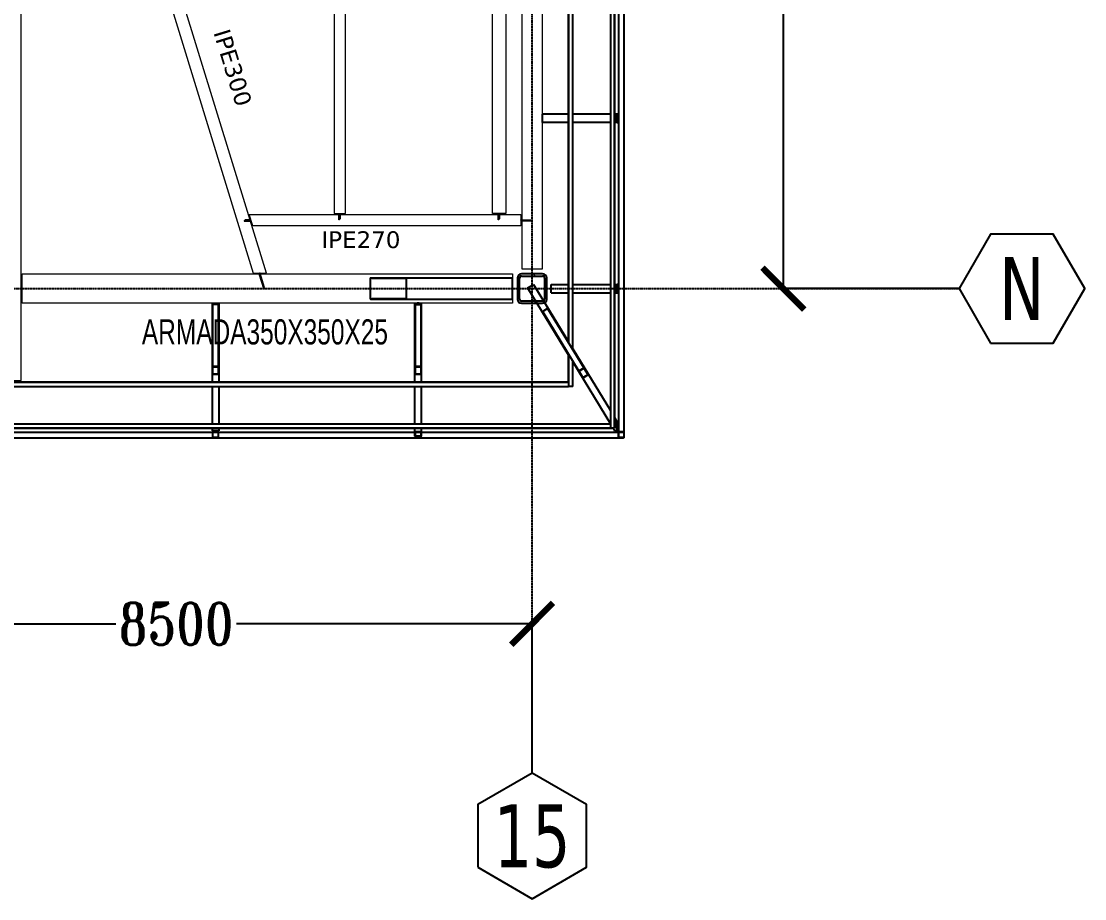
# Model space of a CAD drawing. Header units: millimetres. Extents: x -6598 to 74598, y -11659 to 33736.
# Drawn here: x 61901 to 74598, y -7280 to 3189 of the extents above; entities that cross this region are included whole.
import ezdxf
from ezdxf.enums import TextEntityAlignment as Align

# ---------------------------------------------------------------- set-up
doc = ezdxf.new("R2010")
doc.units = ezdxf.units.MM
doc.header["$LTSCALE"] = 0.95
doc.linetypes.add('DXK_LINE_DOT3', pattern=[5.9187, 2.979, -0.9799, 0.9799, -0.9799])
for name, color, linetype, lineweight in [('0-1', 7, 'Continuous', 5), ('E_B_PLACA-1', 10, 'Continuous', 25), ('E_B_PLACA-2', 254, 'Continuous', 25), ('E_COLUMNAS-1', 254, 'Continuous', 25), ('E_COLUMNAS-2', 1, 'Continuous', 9), ('E_COLUMNAS-3', 1, 'Continuous', 35), ('E_COLUMNAS-4', 1, 'Continuous', 25), ('E_TEXTO', 3, 'Continuous', 9), ('E_VIGAS', 5, 'Continuous', 9), ('E_VIGAS-1', 5, 'Continuous', 25), ('E_VIGAS-2', 10, 'Continuous', 25), ('E_VIGAS-3', 5, 'Continuous', 25), ('HCB-VIGAS', 4, 'Continuous', 15), ('S-COLS-HDLN-1', 52, 'Continuous', 9)]:
    doc.layers.add(name, color=color, linetype=linetype, lineweight=lineweight)
for name, color, linetype in [('COTAS', 8, 'Continuous'), ('HCB-EJES', 1, 'Continuous'), ('HCB-ROTULOS', 2, 'Continuous')]:
    doc.layers.add(name, color=color, linetype=linetype)
doc.styles.add('Arial Narrow', font='', dxfattribs={"width": 0.85, "height": 0.3})
doc.styles.add('ROMANT', font='romant.shx', dxfattribs={"width": 0.8})
doc.styles.add('VERDANA', font='verdana.ttf')
doc.styles.get('Arial Narrow').set_extended_font_data('Arial Narrow')
doc.dimstyles.new('1.125', dxfattribs={"dimscale": 0, "dimtxt": 500, "dimasz": 500, "dimexe": 4, "dimexo": 4, "dimgap": 15, "dimtad": 0, "dimdec": 0, "dimzin": 4, "dimdsep": 46, "dimtxsty": 'ROMANT', "dimblk": 'ARCHTICK', "dimcen": -10, "dimclrd": 256, "dimclrt": 3, "dimadec": 0, "dimazin": 0, "dimtfac": 1, "dimtdec": 0, "dimtix": 1, "dimtmove": 0, "dimatfit": 0, "dimldrblk": 'OBLIQUE', "dimfxl": 0.05, "dimtolj": 1, "dimtzin": 0, "dimarcsym": 0})

# ---------------------------------------------------------------- blocks, each defined once
blk = doc.blocks.new('EST_SFM_VIGA-METALICA-SECCION-C - EST_SFM_VIGA-METALICA-UPN100-1529792-_58_00m_N_E_-NIVEL-15 DOC')
at = {"layer": 'E_VIGAS-2'}
for p, q in [((13.831, 0.032), (-13.129, 0.032)), ((14.268, 0.032), (13.965, 0.032)), ((14.269, 0.032), (14.269, -0.018)), ((-13.047, -0.018), (13.749, -0.018)), ((13.882, -0.018), (14.269, -0.018))]:
    blk.add_line(p, q, dxfattribs=at)
blk = doc.blocks.new('EST_SFM_VIGA-METALICA-SECCION-C - EST_SFM_VIGA-METALICA-UPN100-1530878-_58_00m_N_E_-NIVEL-15 DOC')
at = {"layer": 'E_VIGAS-2'}
for p, q in [((14.54, 0.018), (-14.294, 0.018)), ((14.54, 0.018), (14.54, -0.032)), ((-14.294, -0.032), (14.54, -0.032))]:
    blk.add_line(p, q, dxfattribs=at)
blk = doc.blocks.new('EST_SFM_VIGA-METALICA-SECCION-C - EST_SFM_VIGA-METALICA-UPN160-1529890-_58_00m_N_E_-NIVEL-15 DOC')
at = {"layer": 'E_VIGAS-1'}
for p, q in [((14.442, 0.018), (-14.49, 0.018)), ((14.506, 0.018), (14.5, 0.018)), ((14.506, 0.018), (14.506, 0.013)), ((-14.485, -0.047), (14.437, -0.047)), ((14.438, -0.047), (14.504, -0.047))]:
    blk.add_line(p, q, dxfattribs=at)
blk = doc.blocks.new('EST_SFM_VIGA-METALICA-SECCION-C - EST_SFM_VIGA-METALICA-UPN100-1527742-_58_00m_N_E_-NIVEL-15 DOC')
at = {"layer": 'E_VIGAS-2'}
for p, q in [((34.044, 0.018), (-34.827, 0.018)), ((34.044, 0.018), (34.044, -0.032)), ((-34.827, -0.032), (34.044, -0.032))]:
    blk.add_line(p, q, dxfattribs=at)
blk = doc.blocks.new('EST_SFM_VIGA-METALICA-SECCION-C - EST_SFM_VIGA-METALICA-UPN100-1527772-_58_00m_N_E_-NIVEL-15 DOC')
at = {"layer": 'E_VIGAS-2'}
for p, q in [((34.942, 0.032), (-34.929, 0.032)), ((34.942, 0.032), (34.942, -0.018)), ((-34.929, -0.018), (34.942, -0.018))]:
    blk.add_line(p, q, dxfattribs=at)
blk = doc.blocks.new('EST_SFM_VIGA-METALICA-SECCION-C - EST_SFM_VIGA-METALICA-UPN160-1579051-_58_00m_N_E_-NIVEL-15 DOC')
at = {"layer": 'E_VIGAS-1'}
for p, q in [((30.107, 0.047), (-30.264, 0.047)), ((30.175, 0.047), (30.109, 0.047)), ((32.521, 0.047), (30.176, 0.047)), ((34.951, 0.047), (32.603, 0.047)), ((34.955, 0.047), (34.952, 0.047)), ((34.955, 0.047), (34.955, -0.016)), ((-30.269, -0.018), (30.113, -0.018)), ((30.171, -0.018), (32.533, -0.018)), ((32.591, -0.018), (34.955, -0.018))]:
    blk.add_line(p, q, dxfattribs=at)
blk = doc.blocks.new('EST_SCM_COLUMNA-METALICA-SECCION-CUADRADA - EST_SCM_COLUMNA-TUBULAR-CUADRADA_PTEØ_70x70 e_3mm-1588092-_58_00m_N_E_-NIVEL-15 DOC')
at = {"layer": 'E_COLUMNAS-1'}
for p, q in [((-0.035, 0.029), (-0.035, -0.029)), ((-0.032, -0.029), (-0.032, 0.029)), ((0.029, 0.035), (-0.029, 0.035)), ((-0.029, 0.032), (0.029, 0.032)), ((0.032, 0.029), (0.032, -0.029)), ((0.035, -0.029), (0.035, 0.029)), ((0.029, -0.032), (-0.029, -0.032)), ((-0.029, -0.035), (0.029, -0.035))]:
    blk.add_line(p, q, dxfattribs=at)
for centre, radius, start, end in [((-0.029, 0.029), 0.006, 90, 180), ((-0.029, 0.029), 0.003, 90, 180), ((0.029, 0.029), 0.006, 360, 90), ((0.029, 0.029), 0.003, 0, 90), ((-0.029, -0.029), 0.006, 180, 270), ((-0.029, -0.029), 0.003, 180, 270), ((0.029, -0.029), 0.006, 270, 360), ((0.029, -0.029), 0.003, 270, 360), ((0.029, -0.029), 0.006, 280, 350), ((0.029, -0.029), 0.003, 300, 330)]:
    blk.add_arc(centre, radius, start, end, dxfattribs=at)
blk = doc.blocks.new('EST_SCM_COLUMNA-METALICA-SECCION-CUADRADA - EST_SCM_COLUMNA-TUBULAR-CUADRADA_PTEØ_70x70 e_3mm-V5-_58_00m_N_E_-NIVEL-15 DOC')
at = {"layer": 'E_COLUMNAS-1'}
for p, q in [((-0.035, 0.029), (-0.035, -0.029)), ((-0.032, -0.029), (-0.032, 0.029)), ((0.029, 0.035), (-0.029, 0.035)), ((-0.029, 0.032), (0.029, 0.032)), ((0.032, 0.029), (0.032, -0.029)), ((0.035, -0.029), (0.035, 0.029)), ((0.029, -0.032), (-0.029, -0.032)), ((-0.029, -0.035), (0.029, -0.035))]:
    blk.add_line(p, q, dxfattribs=at)
for centre, radius, start, end in [((-0.029, 0.029), 0.006, 90, 180), ((-0.029, 0.029), 0.003, 90, 180), ((0.029, 0.029), 0.006, 360, 90), ((0.029, 0.029), 0.003, 0, 90), ((-0.029, -0.029), 0.006, 180, 270), ((-0.029, -0.029), 0.006, 190, 270), ((-0.029, -0.029), 0.003, 180, 270), ((-0.029, -0.029), 0.003, 210, 270), ((0.029, -0.029), 0.006, 270, 360), ((0.029, -0.029), 0.003, 270, 360), ((0.029, -0.029), 0.006, 270, 350), ((0.029, -0.029), 0.003, 270, 330)]:
    blk.add_arc(centre, radius, start, end, dxfattribs=at)
blk = doc.blocks.new('EST_SCM_COLUMNA-METALICA-SECCION-CUADRADA - EST_SCM_COLUMNA-TUBULAR-CUADRADA_PTEØ_70x70 e_3mm-V10-_58_00m_N_E_-NIVEL-15 DOC')
at = {"layer": 'E_COLUMNAS-2'}
h = blk.add_hatch(dxfattribs=at)
h.set_pattern_fill('FP_5', color=256, style=0, pattern_type=2)
h.set_pattern_definition([(315, (-7.522, 138.917), (0.15909903, 0.15909903), [])])
h.paths.add_polyline_path([(-0.029, 0.035), (-0.033, 0.033), (-0.035, 0.029), (-0.031, 0.031)])
h.paths.add_polyline_path([(0.029, 0.035), (0.031, 0.031), (0.035, 0.029), (0.033, 0.033)])
h.paths.add_polyline_path([(0.021, 0.035), (-0.029, 0.035), (-0.029, 0.032), (0.029, 0.032), (0.029, 0.035)])
h.paths.add_polyline_path([(0.035, -0.029), (0.031, -0.031), (0.029, -0.035), (0.033, -0.033)])
h.paths.add_polyline_path([(0.035, 0.029), (0.032, 0.029), (0.032, -0.029), (0.035, -0.029)])
h.paths.add_polyline_path([(-0.035, -0.029), (-0.033, -0.033), (-0.029, -0.035), (-0.031, -0.031)])
h.paths.add_polyline_path([(-0.035, 0.029), (-0.035, -0.029), (-0.032, -0.029), (-0.032, 0.029)])
h.paths.add_polyline_path([(0.021, -0.032), (-0.029, -0.032), (-0.029, -0.035), (0.029, -0.035), (0.029, -0.032)])
at = {"layer": 'E_COLUMNAS-1'}
for p, q in [((-0.035, 0.029), (-0.035, -0.029)), ((-0.032, -0.029), (-0.032, 0.029)), ((0.029, 0.035), (-0.029, 0.035)), ((-0.029, 0.032), (0.029, 0.032)), ((0.032, 0.029), (0.032, -0.029)), ((0.035, -0.029), (0.035, 0.029)), ((0.029, -0.032), (-0.029, -0.032)), ((-0.029, -0.035), (0.029, -0.035))]:
    blk.add_line(p, q, dxfattribs=at)
for centre, radius, start, end in [((-0.029, 0.029), 0.006, 90, 180), ((-0.029, 0.029), 0.003, 90, 180), ((0.029, 0.029), 0.006, 360, 90), ((0.029, 0.029), 0.003, 0, 90), ((-0.029, -0.029), 0.006, 180, 270), ((-0.029, -0.029), 0.003, 180, 270), ((0.029, -0.029), 0.006, 270, 360), ((0.029, -0.029), 0.003, 270, 360)]:
    blk.add_arc(centre, radius, start, end, dxfattribs=at)
blk = doc.blocks.new('DCTIB_CNI_EST_MOD-1A-FAC_0001_rvt-1-_58_00m_N_E_-NIVEL-15 DOC')
at = {"layer": 'E_B_PLACA-1'}
for p, q in [((-5.177, 167.83), (-5.177, 138.995)), ((-5.727, 140.014), (-5.727, 166.81)), ((-5.727, 139.545), (-5.727, 139.881)), ((-74.597, 139.545), (-5.727, 139.545)), ((-5.177, 138.995), (-75.147, 138.995))]:
    blk.add_line(p, q, dxfattribs=at)
at = {"layer": 'E_B_PLACA-2'}
for p, q in [((-5.177, 138.995), (-5.177, 167.83)), ((-5.727, 166.81), (-5.727, 140.014)), ((-5.727, 139.881), (-5.727, 139.545)), ((-5.727, 139.545), (-74.597, 139.545)), ((-75.147, 138.995), (-5.177, 138.995))]:
    blk.add_line(p, q, dxfattribs=at)
at = {"layer": 'E_COLUMNAS-1'}
for centre, radius, start, end in [((-9.971, 138.946), 0.006, 90, 170), ((-9.971, 138.946), 0.006, 90, 170), ((-9.971, 138.946), 0.003, 90, 150), ((-9.971, 138.946), 0.003, 90, 150), ((-9.913, 138.946), 0.006, 10, 90), ((-9.913, 138.946), 0.006, 10, 90), ((-9.913, 138.946), 0.003, 30, 90), ((-9.913, 138.946), 0.003, 30, 90), ((-5.128, 138.946), 0.006, 100, 170), ((-5.128, 138.946), 0.006, 100, 170), ((-5.128, 138.946), 0.003, 120, 150), ((-5.128, 138.946), 0.003, 120, 150)]:
    blk.add_arc(centre, radius, start, end, dxfattribs=at)
at = {"layer": 'E_VIGAS-1'}
for p, q in [((-6.037, 142.643), (-6.037, 142.743)), ((-5.727, 142.743), (-6.037, 142.743)), ((-5.227, 142.743), (-5.677, 142.743)), ((-5.149, 142.743), (-5.177, 142.743)), ((-5.149, 142.743), (-5.149, 142.643)), ((-5.149, 142.643), (-5.149, 142.743)), ((-5.149, 142.743), (-5.148, 142.743)), ((-5.148, 142.743), (-5.148, 142.706)), ((-5.129, 142.743), (-5.148, 142.743)), ((-5.727, 142.643), (-6.037, 142.643)), ((-5.227, 142.643), (-5.677, 142.643)), ((-5.149, 142.643), (-5.177, 142.643)), ((-5.148, 142.643), (-5.149, 142.643)), ((-5.148, 142.696), (-5.143, 142.696)), ((-5.143, 142.696), (-5.148, 142.696)), ((-5.148, 142.696), (-5.143, 142.696)), ((-5.143, 142.69), (-5.148, 142.69)), ((-5.143, 142.69), (-5.148, 142.69)), ((-5.148, 142.69), (-5.143, 142.69)), ((-5.148, 142.68), (-5.148, 142.643)), ((-5.148, 142.643), (-5.129, 142.643)), ((-5.143, 142.696), (-5.129, 142.696)), ((-5.129, 142.69), (-5.143, 142.69)), ((-6.215, 140.67), (-6.145, 140.712)), ((-6.145, 140.712), (-5.727, 140.027)), ((-5.934, 140.612), (-5.934, 140.712)), ((-5.934, 140.712), (-5.727, 140.712)), ((-5.677, 140.712), (-5.227, 140.712)), ((-5.177, 140.712), (-5.149, 140.712)), ((-5.149, 140.712), (-5.149, 140.612)), ((-5.149, 140.712), (-5.148, 140.712)), ((-5.149, 140.612), (-5.149, 140.712)), ((-5.129, 140.712), (-5.148, 140.712)), ((-5.148, 140.712), (-5.148, 140.675)), ((-6.215, 140.67), (-5.727, 139.869)), ((-5.934, 140.612), (-5.727, 140.612)), ((-5.677, 140.612), (-5.227, 140.612)), ((-5.177, 140.612), (-5.149, 140.612)), ((-5.148, 140.612), (-5.149, 140.612)), ((-5.148, 140.665), (-5.143, 140.665)), ((-5.143, 140.665), (-5.148, 140.665)), ((-5.148, 140.665), (-5.143, 140.665)), ((-5.143, 140.66), (-5.148, 140.66)), ((-5.143, 140.66), (-5.148, 140.66)), ((-5.148, 140.66), (-5.143, 140.66)), ((-5.148, 140.65), (-5.148, 140.612)), ((-5.148, 140.612), (-5.129, 140.612)), ((-5.143, 140.665), (-5.129, 140.665)), ((-5.129, 140.66), (-5.143, 140.66)), ((-9.983, 140.487), (-9.901, 140.487)), ((-9.983, 140.487), (-9.983, 139.545)), ((-9.977, 140.468), (-9.977, 139.727)), ((-9.91, 140.472), (-9.974, 140.472)), ((-9.907, 139.727), (-9.907, 140.468)), ((-9.901, 140.487), (-9.901, 139.545)), ((-7.563, 140.488), (-7.535, 140.488)), ((-7.563, 140.487), (-7.481, 140.487)), ((-7.563, 139.545), (-7.563, 140.487)), ((-7.557, 140.464), (-7.557, 139.727)), ((-7.49, 140.468), (-7.554, 140.468)), ((-7.525, 140.488), (-7.525, 140.487)), ((-7.519, 140.488), (-7.525, 140.488)), ((-7.52, 140.487), (-7.52, 140.488)), ((-7.509, 140.488), (-7.481, 140.488)), ((-7.487, 139.727), (-7.487, 140.464)), ((-7.481, 139.545), (-7.481, 140.487)), ((-6.034, 140.384), (-5.602, 139.675)), ((-5.979, 140.423), (-6.033, 140.389)), ((-5.542, 139.711), (-5.974, 140.421)), ((-5.677, 139.944), (-5.227, 139.206)), ((-9.977, 139.727), (-9.977, 139.645)), ((-9.976, 139.731), (-9.976, 139.727)), ((-9.976, 139.645), (-9.976, 139.727)), ((-9.91, 139.731), (-9.974, 139.731)), ((-9.974, 139.729), (-9.91, 139.729)), ((-9.909, 139.727), (-9.909, 139.731)), ((-9.909, 139.727), (-9.909, 139.645)), ((-9.907, 139.645), (-9.907, 139.727)), ((-7.557, 139.727), (-7.557, 139.645)), ((-7.556, 139.731), (-7.556, 139.727)), ((-7.556, 139.645), (-7.556, 139.727)), ((-7.49, 139.731), (-7.554, 139.731)), ((-7.554, 139.729), (-7.49, 139.729)), ((-7.489, 139.727), (-7.489, 139.731)), ((-7.489, 139.727), (-7.489, 139.645)), ((-7.487, 139.645), (-7.487, 139.727)), ((-5.677, 139.787), (-5.227, 139.048)), ((-5.602, 139.679), (-5.6, 139.676)), ((-5.602, 139.675), (-5.556, 139.601)), ((-5.547, 139.713), (-5.601, 139.68)), ((-5.6, 139.678), (-5.545, 139.712)), ((-5.555, 139.602), (-5.6, 139.676)), ((-5.543, 139.711), (-5.545, 139.714)), ((-5.543, 139.711), (-5.498, 139.637)), ((-5.497, 139.637), (-5.542, 139.711)), ((-9.976, 139.652), (-9.976, 139.645)), ((-9.91, 139.643), (-9.974, 139.643)), ((-9.974, 139.641), (-9.91, 139.641)), ((-9.909, 139.645), (-9.909, 139.652)), ((-7.556, 139.652), (-7.556, 139.645)), ((-7.49, 139.643), (-7.554, 139.643)), ((-7.554, 139.641), (-7.49, 139.641)), ((-7.489, 139.645), (-7.489, 139.652)), ((-5.56, 139.609), (-5.555, 139.602)), ((-5.498, 139.634), (-5.553, 139.601)), ((-5.552, 139.599), (-5.497, 139.632)), ((-5.498, 139.637), (-5.502, 139.644)), ((-9.983, 139.495), (-9.983, 139.045)), ((-9.901, 139.495), (-9.901, 139.045)), ((-7.563, 139.045), (-7.563, 139.495)), ((-7.481, 139.045), (-7.481, 139.495)), ((-5.177, 139.124), (-5.149, 139.078)), ((-5.149, 138.967), (-5.149, 139.078)), ((-5.148, 139.076), (-5.148, 139.023)), ((-5.129, 139.033), (-5.148, 139.065)), ((-9.983, 138.995), (-9.983, 138.967)), ((-9.901, 138.967), (-9.983, 138.967)), ((-9.983, 138.967), (-9.901, 138.967)), ((-9.983, 138.966), (-9.983, 138.967)), ((-9.955, 138.966), (-9.983, 138.966)), ((-9.945, 138.961), (-9.945, 138.966)), ((-9.945, 138.952), (-9.945, 138.961)), ((-9.945, 138.947), (-9.945, 138.949)), ((-9.94, 138.966), (-9.94, 138.961)), ((-9.94, 138.961), (-9.94, 138.952)), ((-9.94, 138.949), (-9.94, 138.947)), ((-9.901, 138.966), (-9.929, 138.966)), ((-9.901, 138.995), (-9.901, 138.967)), ((-9.901, 138.967), (-9.901, 138.966)), ((-7.563, 138.9), (-7.563, 138.995)), ((-7.481, 138.9), (-7.481, 138.995)), ((-5.194, 138.995), (-5.177, 138.967)), ((-5.149, 138.967), (-5.177, 138.967)), ((-5.177, 138.967), (-5.149, 138.967)), ((-5.148, 138.966), (-5.177, 138.966)), ((-5.17, 138.966), (-5.158, 138.947)), ((-5.153, 138.95), (-5.153, 138.952)), ((-5.152, 138.955), (-5.151, 138.957)), ((-5.15, 138.959), (-5.149, 138.961)), ((-5.148, 138.972), (-5.148, 138.966)), ((-5.148, 138.966), (-5.148, 138.972)), ((-5.146, 138.999), (-5.143, 138.994)), ((-5.143, 138.984), (-5.146, 138.99)), ((-7.557, 138.9), (-7.563, 138.9)), ((-7.49, 138.9), (-7.554, 138.9)), ((-7.481, 138.9), (-7.487, 138.9))]:
    blk.add_line(p, q, dxfattribs=at)
at = {"layer": 'E_VIGAS-1', "flags": 128}
for points in [[(-9.974, 140.472), (-9.975, 140.471), (-9.975, 140.471), (-9.976, 140.471), (-9.976, 140.47), (-9.977, 140.469), (-9.977, 140.469), (-9.977, 140.468)], [(-9.907, 140.468), (-9.907, 140.469), (-9.907, 140.469), (-9.908, 140.47), (-9.908, 140.471), (-9.909, 140.471), (-9.909, 140.471), (-9.91, 140.472)], [(-7.554, 140.468), (-7.555, 140.467), (-7.555, 140.467), (-7.556, 140.467), (-7.556, 140.466), (-7.557, 140.465), (-7.557, 140.465), (-7.557, 140.464)], [(-7.487, 140.464), (-7.487, 140.465), (-7.487, 140.465), (-7.488, 140.466), (-7.488, 140.467), (-7.489, 140.467), (-7.489, 140.467), (-7.49, 140.468)], [(-6.034, 140.384), (-6.034, 140.385), (-6.034, 140.386), (-6.034, 140.387), (-6.034, 140.388), (-6.034, 140.388), (-6.034, 140.389), (-6.033, 140.389)], [(-5.979, 140.423), (-5.978, 140.423), (-5.977, 140.423), (-5.977, 140.423), (-5.976, 140.423), (-5.975, 140.422), (-5.974, 140.422), (-5.974, 140.421)], [(-9.974, 139.731), (-9.975, 139.731), (-9.975, 139.731), (-9.976, 139.73), (-9.976, 139.73), (-9.977, 139.729), (-9.977, 139.728), (-9.977, 139.727)], [(-9.976, 139.727), (-9.976, 139.728), (-9.975, 139.728), (-9.975, 139.728), (-9.975, 139.729), (-9.975, 139.729), (-9.974, 139.729), (-9.974, 139.729)], [(-9.907, 139.727), (-9.907, 139.728), (-9.907, 139.729), (-9.908, 139.73), (-9.908, 139.73), (-9.909, 139.731), (-9.909, 139.731), (-9.91, 139.731)], [(-9.91, 139.729), (-9.91, 139.729), (-9.909, 139.729), (-9.909, 139.729), (-9.909, 139.728), (-9.909, 139.728), (-9.909, 139.728), (-9.909, 139.727)], [(-7.554, 139.731), (-7.555, 139.731), (-7.555, 139.731), (-7.556, 139.73), (-7.556, 139.73), (-7.557, 139.729), (-7.557, 139.728), (-7.557, 139.727)], [(-7.556, 139.727), (-7.556, 139.728), (-7.555, 139.728), (-7.555, 139.728), (-7.555, 139.729), (-7.555, 139.729), (-7.554, 139.729), (-7.554, 139.729)], [(-7.487, 139.727), (-7.487, 139.728), (-7.487, 139.729), (-7.488, 139.73), (-7.488, 139.73), (-7.489, 139.731), (-7.489, 139.731), (-7.49, 139.731)], [(-7.49, 139.729), (-7.49, 139.729), (-7.489, 139.729), (-7.489, 139.729), (-7.489, 139.728), (-7.489, 139.728), (-7.489, 139.728), (-7.489, 139.727)], [(-5.601, 139.68), (-5.602, 139.68), (-5.602, 139.679), (-5.602, 139.678), (-5.602, 139.678), (-5.602, 139.677), (-5.602, 139.676), (-5.602, 139.675)], [(-5.6, 139.676), (-5.601, 139.676), (-5.601, 139.677), (-5.601, 139.677), (-5.601, 139.678), (-5.601, 139.678), (-5.6, 139.678), (-5.6, 139.678)], [(-5.542, 139.711), (-5.542, 139.712), (-5.543, 139.713), (-5.544, 139.713), (-5.544, 139.714), (-5.545, 139.714), (-5.546, 139.714), (-5.547, 139.713)], [(-5.545, 139.712), (-5.545, 139.712), (-5.545, 139.712), (-5.544, 139.712), (-5.544, 139.712), (-5.544, 139.711), (-5.543, 139.711), (-5.543, 139.711)], [(-9.977, 139.645), (-9.977, 139.644), (-9.977, 139.643), (-9.976, 139.642), (-9.976, 139.641), (-9.975, 139.641), (-9.975, 139.641), (-9.974, 139.641)], [(-9.974, 139.643), (-9.974, 139.643), (-9.975, 139.643), (-9.975, 139.643), (-9.975, 139.643), (-9.975, 139.644), (-9.976, 139.644), (-9.976, 139.645)], [(-9.91, 139.641), (-9.909, 139.641), (-9.909, 139.641), (-9.908, 139.641), (-9.908, 139.642), (-9.907, 139.643), (-9.907, 139.644), (-9.907, 139.645)], [(-9.909, 139.645), (-9.909, 139.644), (-9.909, 139.644), (-9.909, 139.643), (-9.909, 139.643), (-9.909, 139.643), (-9.91, 139.643), (-9.91, 139.643)], [(-7.557, 139.645), (-7.557, 139.644), (-7.557, 139.643), (-7.556, 139.642), (-7.556, 139.641), (-7.555, 139.641), (-7.555, 139.641), (-7.554, 139.641)], [(-7.554, 139.643), (-7.554, 139.643), (-7.555, 139.643), (-7.555, 139.643), (-7.555, 139.643), (-7.555, 139.644), (-7.556, 139.644), (-7.556, 139.645)], [(-7.49, 139.641), (-7.489, 139.641), (-7.489, 139.641), (-7.488, 139.641), (-7.488, 139.642), (-7.487, 139.643), (-7.487, 139.644), (-7.487, 139.645)], [(-7.489, 139.645), (-7.489, 139.644), (-7.489, 139.644), (-7.489, 139.643), (-7.489, 139.643), (-7.489, 139.643), (-7.49, 139.643), (-7.49, 139.643)], [(-5.556, 139.601), (-5.556, 139.6), (-5.555, 139.6), (-5.555, 139.599), (-5.554, 139.599), (-5.553, 139.599), (-5.552, 139.599), (-5.552, 139.599)], [(-5.553, 139.601), (-5.553, 139.601), (-5.553, 139.601), (-5.554, 139.601), (-5.554, 139.601), (-5.554, 139.601), (-5.555, 139.601), (-5.555, 139.601), (-5.555, 139.602)], [(-5.498, 139.637), (-5.498, 139.636), (-5.498, 139.636), (-5.498, 139.635), (-5.498, 139.635), (-5.498, 139.635), (-5.498, 139.634), (-5.498, 139.634)], [(-5.497, 139.632), (-5.497, 139.633), (-5.496, 139.633), (-5.496, 139.634), (-5.496, 139.635), (-5.496, 139.636), (-5.496, 139.636), (-5.497, 139.637)], [(-5.149, 139.078), (-5.149, 139.077), (-5.148, 139.076)], [(-5.177, 138.966), (-5.177, 138.967), (-5.177, 138.967)], [(-5.154, 138.947), (-5.153, 138.951), (-5.152, 138.956), (-5.149, 138.96), (-5.146, 138.964), (-5.142, 138.968), (-5.138, 138.97), (-5.136, 138.97)], [(-5.143, 138.994), (-5.138, 138.987), (-5.133, 138.978), (-5.129, 138.971)], [(-5.129, 138.961), (-5.133, 138.968), (-5.138, 138.977), (-5.143, 138.984)]]:
    blk.add_lwpolyline(points, dxfattribs=at)
at = {"layer": 'E_VIGAS-1'}
for centre, start_param, end_param in [((-7.535, 140.488), 0, 1.570796), ((-7.535, 140.487), 4.974188, 5.497787), ((-7.535, 140.487), 5.759587, 6.283185), ((-7.509, 140.488), 1.570796, 3.141593), ((-7.509, 140.487), 3.141593, 3.665191), ((-7.509, 140.487), 3.926991, 4.45059)]:
    blk.add_ellipse(centre, major_axis=(0.0107, 0), ratio=0.003149, start_param=start_param, end_param=end_param, dxfattribs=at)
for points, knots in [([(-5.148, 142.706), (-5.148, 142.705), (-5.148, 142.703), (-5.147, 142.701), (-5.147, 142.699), (-5.146, 142.697), (-5.145, 142.696), (-5.143, 142.696), (-5.143, 142.696)], [0, 0, 0, 0, 0.142857, 0.285714, 0.428571, 0.571429, 0.785714, 1, 1, 1, 1]), ([(-5.143, 142.69), (-5.143, 142.69), (-5.144, 142.69), (-5.145, 142.69), (-5.146, 142.688), (-5.147, 142.687), (-5.147, 142.686), (-5.147, 142.685), (-5.148, 142.683), (-5.148, 142.682), (-5.148, 142.68)], [0, 0, 0, 0, 0.142857, 0.285714, 0.428571, 0.571429, 0.678571, 0.732143, 0.785714, 1, 1, 1, 1]), ([(-5.148, 140.675), (-5.148, 140.674), (-5.148, 140.673), (-5.147, 140.67), (-5.147, 140.669), (-5.146, 140.667), (-5.145, 140.665), (-5.143, 140.665), (-5.143, 140.665)], [0, 0, 0, 0, 0.142857, 0.285714, 0.428571, 0.571429, 0.785714, 1, 1, 1, 1]), ([(-5.143, 140.66), (-5.143, 140.66), (-5.144, 140.66), (-5.145, 140.659), (-5.146, 140.658), (-5.147, 140.656), (-5.147, 140.655), (-5.147, 140.654), (-5.148, 140.652), (-5.148, 140.651), (-5.148, 140.65)], [0, 0, 0, 0, 0.142857, 0.285714, 0.428571, 0.571429, 0.678571, 0.732143, 0.785714, 1, 1, 1, 1]), ([(-9.945, 138.961), (-9.945, 138.962), (-9.945, 138.963), (-9.947, 138.965), (-9.948, 138.965), (-9.95, 138.966), (-9.951, 138.966), (-9.952, 138.966), (-9.954, 138.966), (-9.955, 138.966)], [0, 0, 0, 0, 0.285714, 0.428571, 0.571429, 0.678571, 0.732143, 0.785714, 1, 1, 1, 1]), ([(-9.955, 138.966), (-9.954, 138.966), (-9.953, 138.966), (-9.95, 138.966), (-9.948, 138.965), (-9.946, 138.964), (-9.945, 138.963), (-9.945, 138.962), (-9.945, 138.961)], [0, 0, 0, 0, 0.142857, 0.285714, 0.428571, 0.571429, 0.785714, 1, 1, 1, 1]), ([(-9.94, 138.961), (-9.94, 138.962), (-9.939, 138.963), (-9.938, 138.965), (-9.936, 138.965), (-9.935, 138.966), (-9.934, 138.966), (-9.932, 138.966), (-9.93, 138.966), (-9.929, 138.966)], [0, 0, 0, 0, 0.285714, 0.428571, 0.571429, 0.678571, 0.732143, 0.785714, 1, 1, 1, 1]), ([(-9.929, 138.966), (-9.93, 138.966), (-9.931, 138.966), (-9.934, 138.966), (-9.936, 138.965), (-9.938, 138.964), (-9.939, 138.963), (-9.94, 138.962), (-9.94, 138.961)], [0, 0, 0, 0, 0.142857, 0.285714, 0.428571, 0.571429, 0.785714, 1, 1, 1, 1]), ([(-5.148, 139.023), (-5.148, 139.021), (-5.148, 139.018), (-5.148, 139.014), (-5.147, 139.009), (-5.147, 139.004), (-5.145, 138.998), (-5.143, 138.995), (-5.143, 138.994)], [0, 0, 0, 0, 0.142857, 0.285714, 0.428571, 0.571429, 0.857143, 1, 1, 1, 1]), ([(-5.143, 138.984), (-5.143, 138.985), (-5.144, 138.986), (-5.144, 138.986), (-5.145, 138.987), (-5.145, 138.987), (-5.145, 138.987), (-5.146, 138.987), (-5.146, 138.987), (-5.146, 138.987), (-5.146, 138.986), (-5.147, 138.986), (-5.147, 138.985), (-5.147, 138.985), (-5.147, 138.985), (-5.147, 138.985), (-5.147, 138.985), (-5.147, 138.984), (-5.147, 138.984), (-5.147, 138.983), (-5.147, 138.982), (-5.147, 138.982), (-5.147, 138.982), (-5.147, 138.982), (-5.148, 138.982), (-5.148, 138.981), (-5.148, 138.98), (-5.148, 138.98), (-5.148, 138.979), (-5.148, 138.978), (-5.148, 138.977), (-5.148, 138.975), (-5.148, 138.973), (-5.148, 138.972)], [0, 0, 0, 0, 0.071429, 0.142857, 0.160714, 0.178571, 0.214286, 0.25, 0.285714, 0.321429, 0.357143, 0.392857, 0.410714, 0.419643, 0.428571, 0.4375, 0.446429, 0.464286, 0.5, 0.535714, 0.553571, 0.5625, 0.571429, 0.580357, 0.589286, 0.607143, 0.642857, 0.678571, 0.714286, 0.75, 0.785714, 0.857143, 1, 1, 1, 1]), ([(-5.148, 138.972), (-5.148, 138.973), (-5.148, 138.975), (-5.148, 138.977), (-5.148, 138.978), (-5.148, 138.979), (-5.148, 138.98), (-5.148, 138.98), (-5.148, 138.981), (-5.148, 138.982), (-5.147, 138.982), (-5.147, 138.982), (-5.147, 138.982)], [0, 0, 0, 0, 0.1428571, 0.2142857, 0.25, 0.2857143, 0.3214286, 0.3571429, 0.3928571, 0.4107143, 0.4196429, 0.4285714, 0.4285714, 0.4285714, 0.4285714]), ([(-5.146, 138.987), (-5.146, 138.987), (-5.146, 138.987), (-5.145, 138.987), (-5.145, 138.987), (-5.145, 138.987), (-5.144, 138.986), (-5.144, 138.986), (-5.143, 138.985), (-5.143, 138.984)], [0.7142857, 0.7142857, 0.7142857, 0.7142857, 0.75, 0.7857143, 0.8214286, 0.8392857, 0.8571429, 0.9285714, 1, 1, 1, 1])]:
    blk.add_open_spline(points, degree=3, knots=knots, dxfattribs=at)
for points in [[(-5.149, 138.967), (-5.149, 138.967), (-5.149, 138.967), (-5.148, 138.966), (-5.148, 138.966)], [(-5.147, 139.009), (-5.147, 139.012), (-5.148, 139.016), (-5.148, 139.021), (-5.148, 139.023)], [(-5.143, 138.994), (-5.144, 138.996), (-5.145, 138.999), (-5.146, 139.001)]]:
    blk.add_open_spline(points, degree=3, dxfattribs=at)
at = {"layer": 'E_COLUMNAS-1', "rotation": 180}
for name, p in [('EST_SCM_COLUMNA-METALICA-SECCION-CUADRADA - EST_SCM_COLUMNA-TUBULAR-CUADRADA_PTEØ_70x70 e_3mm-V5-_58_00m_N_E_-NIVEL-15 DOC', (-9.942, 138.917)), ('EST_SCM_COLUMNA-METALICA-SECCION-CUADRADA - EST_SCM_COLUMNA-TUBULAR-CUADRADA_PTEØ_70x70 e_3mm-V10-_58_00m_N_E_-NIVEL-15 DOC', (-7.522, 138.917)), ('EST_SCM_COLUMNA-METALICA-SECCION-CUADRADA - EST_SCM_COLUMNA-TUBULAR-CUADRADA_PTEØ_70x70 e_3mm-1588092-_58_00m_N_E_-NIVEL-15 DOC', (-5.099, 138.917))]:
    blk.add_blockref(name, p, dxfattribs=at)
at = {"layer": 'E_VIGAS-1'}
for name, p, rotation in [('EST_SFM_VIGA-METALICA-SECCION-C - EST_SFM_VIGA-METALICA-UPN160-1529890-_58_00m_N_E_-NIVEL-15 DOC', (-5.082, 153.388), 269.9999999999999), ('EST_SFM_VIGA-METALICA-SECCION-C - EST_SFM_VIGA-METALICA-UPN100-1530878-_58_00m_N_E_-NIVEL-15 DOC', (-5.195, 153.535), 270), ('EST_SFM_VIGA-METALICA-SECCION-C - EST_SFM_VIGA-METALICA-UPN100-1529792-_58_00m_N_E_-NIVEL-15 DOC', (-5.709, 153.763), 270.0000000000001)]:
    blk.add_blockref(name, p, dxfattribs=dict(at, rotation=rotation))
for name, p in [('EST_SFM_VIGA-METALICA-SECCION-C - EST_SFM_VIGA-METALICA-UPN100-1527742-_58_00m_N_E_-NIVEL-15 DOC', (-39.77, 139.527)), ('EST_SFM_VIGA-METALICA-SECCION-C - EST_SFM_VIGA-METALICA-UPN100-1527772-_58_00m_N_E_-NIVEL-15 DOC', (-40.169, 139.013)), ('EST_SFM_VIGA-METALICA-SECCION-C - EST_SFM_VIGA-METALICA-UPN160-1579051-_58_00m_N_E_-NIVEL-15 DOC', (-40.084, 138.9))]:
    blk.add_blockref(name, p, dxfattribs=at)
blk = doc.blocks.new('EST_SCM_COLUMNA-METALICA-SECCION-CUADRADA - EST_SCM_COLUMNA-TUBULAR-CUADRADA_ARMADA_350X350X25-2301505-_58_00m_N_E_-NIVEL-15 DOC')
at = {"layer": 'S-COLS-HDLN-1'}
h = blk.add_hatch(dxfattribs=at)
h.set_pattern_fill('FP_7', color=256, style=0, pattern_type=2)
h.set_pattern_definition([(135, (6.162, -140.662), (-0.15909903, -0.15909903), [])])
h.paths.add_polyline_path([(-0.125, -0.175), (0.125, -0.175), (0.144, -0.171), (0.16, -0.16), (0.171, -0.144), (0.175, -0.125), (0.175, 0.125), (0.171, 0.144), (0.16, 0.16), (0.144, 0.171), (0.125, 0.175), (-0.125, 0.175), (-0.144, 0.171), (-0.16, 0.16), (-0.171, 0.144), (-0.175, 0.125), (-0.175, -0.125), (-0.171, -0.144), (-0.16, -0.16), (-0.144, -0.171)])
h.paths.add_polyline_path([(0.035, -0.15), (-0.125, -0.15), (-0.138, -0.147), (-0.147, -0.138), (-0.15, -0.125), (-0.15, 0.125), (-0.147, 0.137), (-0.138, 0.147), (-0.125, 0.15), (0.125, 0.15), (0.137, 0.147), (0.147, 0.137), (0.15, 0.125), (0.15, -0.125), (0.146, -0.138), (0.137, -0.147), (0.125, -0.15)])
at = {"layer": 'E_COLUMNAS-4'}
for p, q in [((0.125, 0.175), (-0.125, 0.175)), ((-0.125, 0.15), (0.125, 0.15)), ((-0.175, 0.125), (-0.175, -0.125)), ((-0.15, -0.125), (-0.15, 0.125)), ((0.15, 0.125), (0.15, -0.125)), ((0.175, -0.125), (0.175, 0.125)), ((0.125, -0.15), (-0.125, -0.15)), ((-0.125, -0.175), (0.125, -0.175))]:
    blk.add_line(p, q, dxfattribs=at)
for centre, radius, start, end in [((-0.125, 0.125), 0.05, 90, 180), ((-0.125, 0.125), 0.025, 90, 180), ((0.125, 0.125), 0.05, 360, 90), ((0.125, 0.125), 0.025, 0, 90), ((-0.125, -0.125), 0.05, 180, 270), ((-0.125, -0.125), 0.025, 180, 270), ((0.125, -0.125), 0.025, 270, 0), ((0.125, -0.125), 0.05, 270, 360)]:
    blk.add_arc(centre, radius, start, end, dxfattribs=at)
blk = doc.blocks.new('_ArchTick')
at = {"color": 0, "linetype": 'ByBlock', "const_width": 0.15}
blk.add_lwpolyline([(-0.5, -0.5), (0.5, 0.5)], dxfattribs=at)
blk = doc.blocks.new('*D635')
at = {"layer": 'COTAS', "color": 0, "lineweight": -2, "transparency": 16777216}
for p, q in [((73094, 8500), (70996, 8500)), ((73094, 0), (70996, 0))]:
    blk.add_line(p, q, dxfattribs=at)
at = {"layer": 'COTAS', "lineweight": -2, "transparency": 16777216}
for p, q in [((71000, 8500), (71000, 4970)), ((71000, 0), (71000, 3530))]:
    blk.add_line(p, q, dxfattribs=at)
at = {"layer": 'Defpoints', "color": 0, "transparency": 16777216}
for p in [(71000, 8500), (73098, 8500), (73098, 0)]:
    blk.add_point(p, dxfattribs=at)
at = {"layer": 'COTAS', "lineweight": -2, "transparency": 16777216, "xscale": 500, "yscale": 500, "zscale": 500}
for p, rotation in [((71000, 8500), 90), ((71000, 0), 270)]:
    blk.add_blockref('_ArchTick', p, dxfattribs=dict(at, rotation=rotation))
at = {"layer": 'COTAS', "color": 3, "transparency": 16777216, "insert": (71000, 4250), "char_height": 500, "attachment_point": 5, "rotation": 90, "style": 'ROMANT'}
blk.add_mtext('\\A1;8500', dxfattribs=at)
blk = doc.blocks.new('_Oblique')
at = {"color": 0, "linetype": 'ByBlock', "lineweight": -2}
blk.add_line((-0.5, -0.5), (0.5, 0.5), dxfattribs=at)
blk = doc.blocks.new('*D639')
at = {"layer": 'COTAS', "color": 0, "lineweight": -2, "transparency": 16777216}
for p, q in [((59500, -5776), (59500, -3996)), ((68000, -5776), (68000, -3996))]:
    blk.add_line(p, q, dxfattribs=at)
at = {"layer": 'COTAS', "lineweight": -2, "transparency": 16777216}
for p, q in [((59500, -4000), (63030, -4000)), ((68000, -4000), (64470, -4000))]:
    blk.add_line(p, q, dxfattribs=at)
at = {"layer": 'Defpoints', "color": 0, "transparency": 16777216}
for p in [(68000, -4000), (59500, -5780), (68000, -5780)]:
    blk.add_point(p, dxfattribs=at)
at = {"layer": 'COTAS', "lineweight": -2, "transparency": 16777216, "xscale": 500, "yscale": 500, "zscale": 500, "rotation": 180}
blk.add_blockref('_ArchTick', (59500, -4000), dxfattribs=at)
at = {"layer": 'COTAS', "lineweight": -2, "transparency": 16777216, "xscale": 500, "yscale": 500, "zscale": 500}
blk.add_blockref('_ArchTick', (68000, -4000), dxfattribs=at)
at = {"layer": 'COTAS', "color": 3, "transparency": 16777216, "insert": (63750, -4000), "char_height": 500, "attachment_point": 5, "style": 'ROMANT'}
blk.add_mtext('\\A1;8500', dxfattribs=at)

msp = doc.modelspace()

# ---------------------------------------------------------------- hatches: boundary and pattern name
at = {"layer": 'E_VIGAS'}
h = msp.add_hatch(dxfattribs=at)
h.set_pattern_fill('FP_2', color=256, scale=1000, style=0, pattern_type=2)
h.set_pattern_definition([(45, (74162.1, -140662.37), (-376.888, 376.888), []), (45, (74162.1, -140091.37), (-376.888, 376.888), [])])
h.paths.add_polyline_path([(66194.1, -124.9), (66492.4, -124.9), (66492.4, -122.9), (66074.6, -122.9), (66074.6, -124.9)])
h.paths.add_polyline_path([(66067.7, -120.9), (66071.2, -120.9), (66071.2, 121.1), (66067.7, 121.1)])
h.paths.add_polyline_path([(66499.3, -120.9), (66499.3, 121.1), (66495.9, 121.1), (66495.9, -120.9)])
h.paths.add_polyline_path([(66477.2, 123.1), (66492.4, 123.1), (66492.4, 125.1), (66074.6, 125.1), (66074.6, 123.1), (66194.1, 123.1)])

# ---------------------------------------------------------------- linework, layer by layer
at = {"layer": 'E_VIGAS', "color": 30, "true_color": 0xf26722}
for points in [[(6101, 26596), (6101, -1095.8), (61901.2, -1095.7), (61901.1, 26596)], [(67875.9, 235.1), (68125.9, 235.1), (68125.9, 25265.1), (67875.9, 25265.1)]]:
    msp.add_lwpolyline(points, close=True, dxfattribs=at)
at = {"layer": 'E_VIGAS-3'}
for p, q in [((66067.7, 121.1), (66067.7, -120.9)), ((66071.2, -120.9), (66071.2, 121.1)), ((66492.4, 125.1), (66074.6, 125.1)), ((66087, 123.1), (66074.6, 123.1)), ((66087, 123.1), (66492.4, 123.1)), ((67758.8, 125.1), (66492.4, 125.1)), ((66498.4, 123.1), (66493.1, 123.1)), ((66495.9, 121.1), (66495.9, -120.9)), ((66499.3, -120.9), (66499.3, 121.1)), ((67765.7, -120.9), (67765.7, 121.1)), ((66074.6, -122.9), (66087, -122.9)), ((66074.6, -124.9), (66492.4, -124.9)), ((66492.4, -122.9), (66087, -122.9)), ((66492.4, -124.9), (67758.8, -124.9)), ((66493.1, -122.9), (66498.4, -122.9))]:
    msp.add_line(p, q, dxfattribs=at)
at = {"layer": 'E_VIGAS-3', "flags": 128}
for points in [[(66074.6, 125.1), (66073.3, 125), (66072, 124.7), (66070.8, 124.4), (66069.8, 123.9), (66068.9, 123.3), (66068.3, 122.6), (66067.9, 121.8), (66067.7, 121.1)], [(66071.2, 121.1), (66071.3, 121.4), (66071.5, 121.8), (66071.8, 122.2), (66072.2, 122.5), (66072.7, 122.7), (66073.3, 122.9), (66074, 123), (66074.6, 123.1)], [(66492.4, 123.1), (66493.1, 123), (66493.7, 122.9), (66494.3, 122.7), (66494.8, 122.5), (66495.3, 122.2), (66495.6, 121.8), (66495.8, 121.4), (66495.9, 121.1)], [(66499.3, 121.1), (66499.2, 121.8), (66498.8, 122.6), (66498.1, 123.3), (66497.3, 123.9), (66496.2, 124.4), (66495, 124.7), (66493.8, 125), (66493.1, 125)], [(67765.7, 121.1), (67765.6, 121.8), (67765.2, 122.6), (67764.5, 123.3), (67763.7, 123.9), (67762.6, 124.4), (67761.4, 124.7), (67760.2, 125), (67758.8, 125.1)], [(66067.7, -120.9), (66067.9, -121.7), (66068.3, -122.5), (66068.9, -123.2), (66069.8, -123.8), (66070.8, -124.3), (66072, -124.6), (66073.3, -124.9), (66074.6, -124.9)], [(66074.6, -122.9), (66074, -122.9), (66073.3, -122.8), (66072.7, -122.6), (66072.2, -122.4), (66071.8, -122.1), (66071.5, -121.7), (66071.3, -121.3), (66071.2, -120.9)], [(66495.9, -120.9), (66495.8, -121.3), (66495.6, -121.7), (66495.3, -122.1), (66494.8, -122.4), (66494.3, -122.6), (66493.7, -122.8), (66493.1, -122.9), (66492.4, -122.9)], [(66493.1, -124.9), (66493.8, -124.9), (66495, -124.6), (66496.2, -124.3), (66497.3, -123.8), (66498.1, -123.2), (66498.8, -122.5), (66499.2, -121.7), (66499.3, -120.9)], [(67758.8, -124.9), (67760.2, -124.9), (67761.4, -124.6), (67762.6, -124.3), (67763.7, -123.8), (67764.5, -123.2), (67765.2, -122.5), (67765.6, -121.7), (67765.7, -120.9)]]:
    msp.add_lwpolyline(points, dxfattribs=at)
at = {"layer": 'HCB-EJES', "linetype": 'DXK_LINE_DOT3'}
for p, q in [((68000.1, -5780.2), (68000.1, 31280.5)), ((-5098.2, 0), (73098.4, 0))]:
    msp.add_line(p, q, dxfattribs=at)
at = {"layer": 'HCB-ROTULOS'}
for points in [[(73473.4, -649.5), (74223.4, -649.5), (74598.4, 0), (74223.4, 649.5), (73473.4, 649.5), (73098.4, 0)], [(67350.6, -6905.2), (68000.1, -7280.2), (68649.6, -6905.2), (68649.6, -6155.2), (68000.1, -5780.2), (67350.6, -6155.2)]]:
    msp.add_lwpolyline(points, close=True, dxfattribs=at)
at = {"layer": 'HCB-VIGAS'}
for points in [[(67875.9, 235.1), (68125.9, 235.1), (68126, 25265.1), (67876, 25265.1)], [(65637.8, 895.3), (65772.8, 895.3), (65772.8, 8035.2), (65637.8, 8035.2)], [(67687.9, 895.2), (67527.9, 895.2), (67527.9, 8035.2), (67687.9, 8035.2)], [(65702, 895.3), (65708.6, 895.3), (65708.6, 830.9), (65702, 830.9)], [(67604.1, 895.3), (67611.6, 895.3), (67611.6, 830.9), (67604.1, 830.9)], [(64560.8, 814), (64563.9, 804), (64637.7, 804), (64634.6, 814)], [(64645.1, 814), (64642.8, 821.5), (64575, 821.5), (64575, 814)], [(67865.9, 750.2), (64664.7, 750.3), (64623.1, 885.3), (67865.9, 885.2)], [(65702, 820.9), (65692, 820.9), (65692, 885.2), (65702, 885.2)], [(67604.1, 820.9), (67594.1, 820.9), (67594.1, 885.2), (67604.1, 885.2)], [(67865.9, 820.8), (67988.3, 820.8), (67988.3, 814.6), (67865.9, 814.6)], [(67875.9, 804.6), (67875.9, 814.6), (68000.1, 814.6), (68000.1, 804.6)], [(67766, -174.9), (61911.2, -174.9), (61911.2, 175.1), (67766, 175.1)], [(64749.6, 175.2), (64739.1, 175.2), (64792.8, 0.1), (64803.3, 0.1)], [(64799.2, 13.4), (64806.1, 13.4), (64753.5, 184.8), (64746.6, 184.8)]]:
    msp.add_lwpolyline(points, close=True, dxfattribs=at)
msp.add_lwpolyline([(64671.7, 184.8), (64828.5, 184.8), (62409, 8035.4), (62259, 8035.4), (64671.7, 184.8)], dxfattribs=at)

# ---------------------------------------------------------------- block references
at = {"layer": '0-1', "xscale": 1000, "yscale": 1000, "zscale": 1000}
msp.add_blockref('DCTIB_CNI_EST_MOD-1A-FAC_0001_rvt-1-_58_00m_N_E_-NIVEL-15 DOC', (74162.1, -140662.4), dxfattribs=at)
at = {"layer": 'E_COLUMNAS-3', "xscale": 1000, "yscale": 1000, "zscale": 1000}
msp.add_blockref('EST_SCM_COLUMNA-METALICA-SECCION-CUADRADA - EST_SCM_COLUMNA-TUBULAR-CUADRADA_ARMADA_350X350X25-2301505-_58_00m_N_E_-NIVEL-15 DOC', (68000, 0.1), dxfattribs=at)

# ---------------------------------------------------------------- texts
at = {"layer": 'E_TEXTO', "char_height": 200, "width": 1206.139, "attachment_point": 1, "style": 'VERDANA'}
for s, insert, rotation in [('IPE300', (64384.4, 3116.1), 287.08294), ('IPE270', (65484.7, 683.6), 0.0001)]:
    msp.add_mtext(s, dxfattribs=dict(at, insert=insert, rotation=rotation))
at = {"layer": 'E_TEXTO', "insert": (63341.2, -366.7), "char_height": 300, "width": 3669.524, "attachment_point": 1, "style": 'Arial Narrow'}
msp.add_mtext('ARMADA350X350X25', dxfattribs=at)
at = {"layer": 'HCB-ROTULOS', "color": 4, "style": 'VERDANA', "width": 0.7}
for s, p in [('N', (73847, 0)), ('15', (68000.1, -6530.2))]:
    msp.add_text(s, height=750, dxfattribs=at).set_placement(p, align=Align.MIDDLE_CENTER)

# ---------------------------------------------------------------- dimensions: what is measured, and where the dimension line sits
at = {"layer": 'COTAS'}
for base, p1, p2, angle, picture, middle in [((71000.1, 8500), (73098.4, 0), (73098.4, 8500), 270, '*D635', (71000.1, 4250)), ((68000.1, -4000), (59500.1, -5780.2), (68000.1, -5780.2), 180, '*D639', (63750.1, -4000))]:
    dim = msp.add_linear_dim(base=base, p1=p1, p2=p2, angle=angle, dimstyle='1.125', override={"dimscale": 1}, dxfattribs=at)
    dim.commit()
    dim.dimension.update_dxf_attribs({"geometry": picture, "text_midpoint": middle})

doc.saveas('drawing.dxf')
